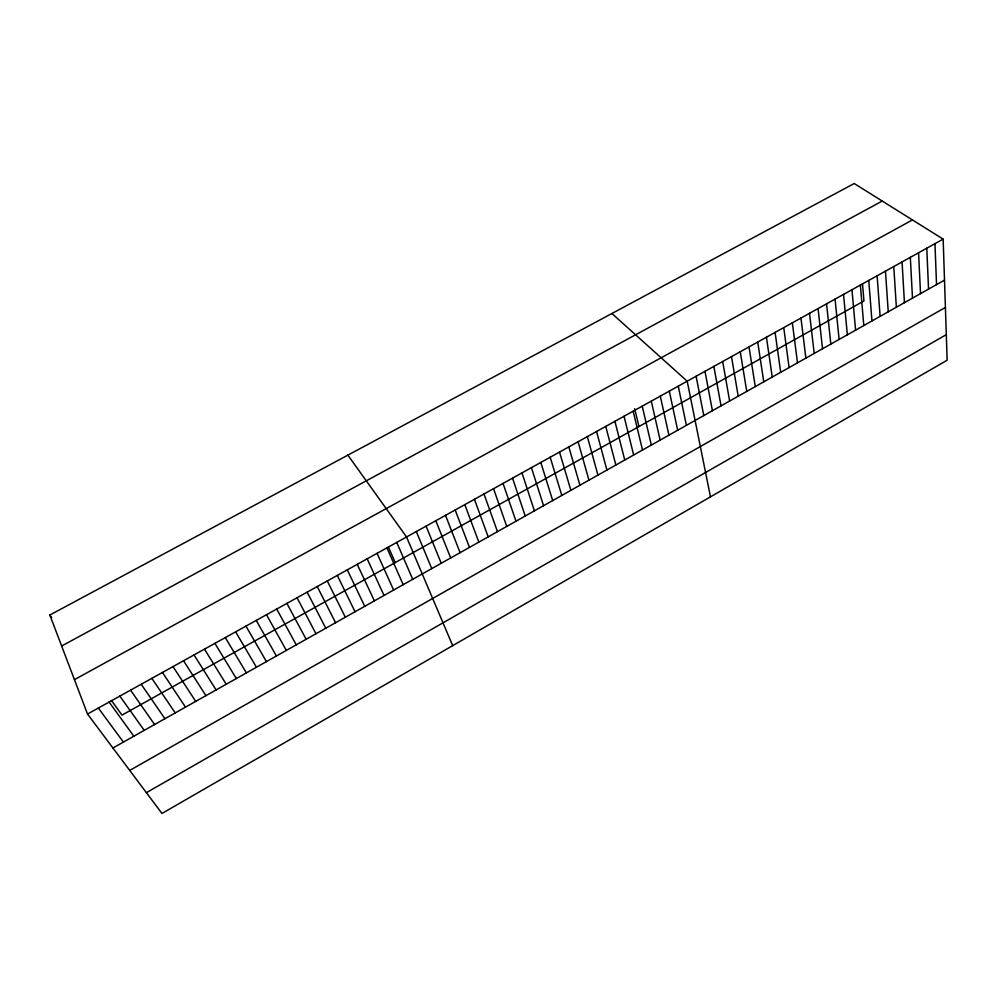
<?xml version="1.0" encoding="UTF-8"?>
<svg xmlns="http://www.w3.org/2000/svg" width="997" height="997" viewBox="0 0 997 997"><rect width="100%" height="100%" fill="white"/><g stroke="black" fill="none" stroke-linecap="round" stroke-linejoin="round"><path stroke-width="1.5" d="M146.385 792.677L946.303 334.668M129.722 770.419L945.405 307.45M112.923 747.974L944.495 280.145M87.524 714.051L943.15 239.13L947.15 360.216L161.963 813.477L87.524 714.051L49.85 615.024L854.205 183.523L943.15 239.13M74.439 679.642L912.442 219.938M61.64 646.019L882.233 201.045M611.896 313.507L687.195 381.19L710.462 496.842M98.329 708.044L123.391 742.08M109.109 702.062L133.822 736.21M49.85 615.024L51.67 617.542M111.44 700.455L122.008 715.111L863.938 300.957L862.492 283.622M347.866 455.143L406.539 536.972L452.7 645.645M119.852 696.105L144.229 730.352M130.557 690.161L154.585 724.52M141.213 684.241L164.916 718.712M151.843 678.346L175.223 712.917M162.449 672.464L185.492 707.147M173.004 666.594L195.724 701.389M183.535 660.762L205.918 695.644M194.016 654.929L216.087 689.924M204.472 649.134L226.219 684.229M214.891 643.352L236.326 678.546M225.285 637.582L246.384 672.875M235.628 631.836L256.428 667.23M245.947 626.104L266.423 661.609M256.241 620.396L276.406 656.001M266.486 614.713L286.338 650.405M276.705 609.042L296.246 644.835M286.887 603.384L306.129 639.276M297.031 597.751L315.974 633.731M307.151 592.143L325.782 628.21M317.233 586.548L335.565 622.714M327.29 580.964L345.323 617.218M337.31 575.406L355.044 611.759M347.292 569.86L364.74 606.301M357.25 564.339L374.398 600.867M367.17 558.831L384.019 595.446M377.053 553.335L393.628 590.05M388.419 547.091L395.248 562.582M386.911 547.864L403.199 584.666M396.744 542.418L412.733 579.294M416.322 531.538L431.751 568.602M426.08 526.129L441.235 563.268M435.814 520.721L450.681 557.959M445.509 515.337L460.091 552.65M455.18 509.978L469.487 547.378M464.814 504.632L478.847 542.106M474.422 499.298L488.181 536.86M483.994 493.976L497.478 531.625M493.54 488.68L506.75 526.404M503.049 483.408L515.997 521.207M512.533 478.136L525.22 516.022M521.992 472.89L534.404 510.85M531.413 467.655L543.564 505.691M540.81 462.446L552.699 500.556M550.182 457.249L561.81 495.434M559.516 452.065L570.882 490.325M568.813 446.905L579.93 485.24M578.098 441.746L588.953 480.168M587.345 436.611L597.938 475.108M596.567 431.502L606.911 470.061M605.752 426.404L615.847 465.026M614.912 421.307L624.758 460.016M624.047 416.248L633.643 455.018M633.157 411.188L642.504 450.033M634.678 408.708L638.952 426.554M642.23 406.153L651.34 445.073M651.278 401.13L660.139 440.113M660.301 396.121L668.925 435.178M669.299 391.123L677.673 430.255M678.259 386.151L686.397 425.345M696.105 376.243L703.77 415.575M704.991 371.32L712.419 410.702M713.852 366.398L721.043 405.854M722.675 361.5L729.642 401.018M731.486 356.614L738.204 396.195M740.26 351.742L746.753 391.385M749.009 346.881L755.277 386.599M757.732 342.046L763.764 381.814M766.431 337.21L772.239 377.053M775.093 332.4L780.688 372.305M783.742 327.602L789.101 367.557M792.353 322.829L797.5 362.846M800.952 318.055L805.875 358.135M809.514 313.295L814.213 353.437M818.051 308.559L822.537 348.751M826.563 303.836L830.837 344.09M835.062 299.125L839.113 339.429M843.524 294.427L847.363 334.793M851.961 289.741L855.588 330.169M860.374 285.067L863.788 325.545M868.761 280.419L871.964 320.947M877.123 275.77L880.114 316.361M885.461 271.147L888.24 311.787M893.773 266.535L896.353 307.226M902.061 261.924L904.429 302.677M910.323 257.338L912.492 298.153M918.573 252.764L920.53 293.629M926.786 248.203L928.543 289.118M934.974 243.667L936.532 284.619"/></g></svg>
